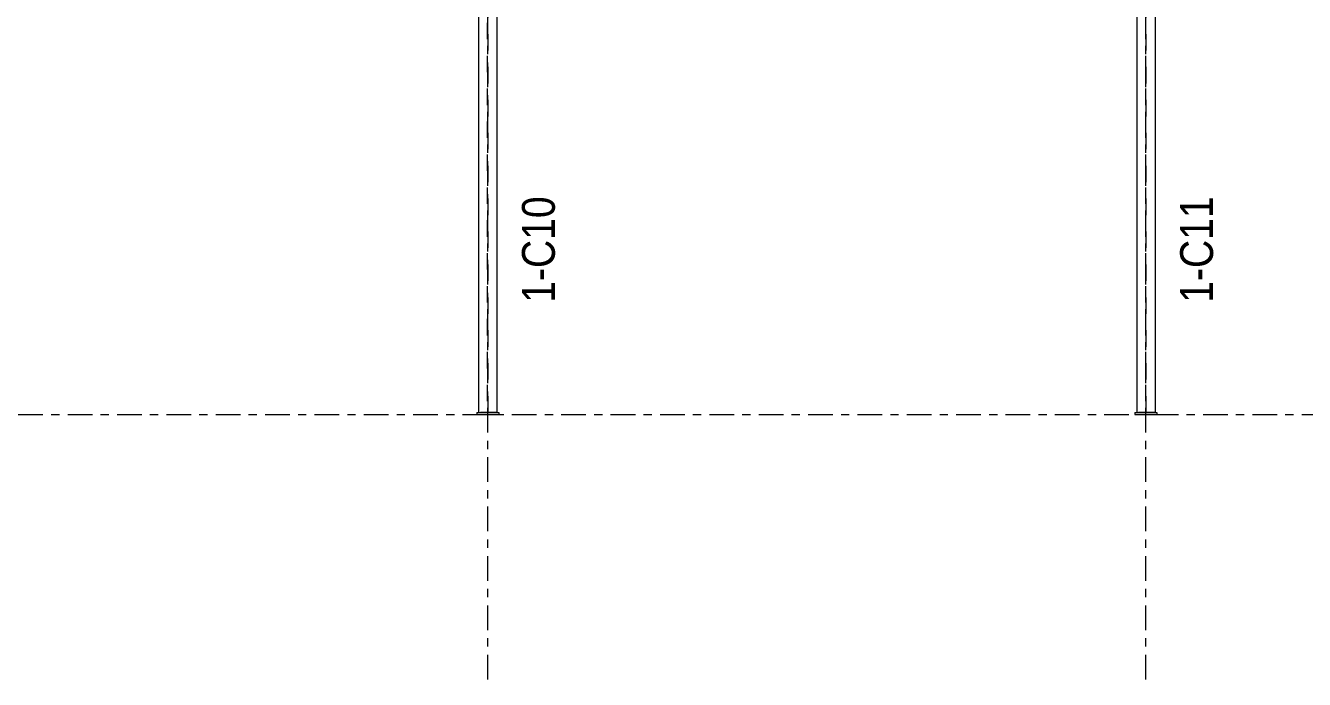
# Model space of a CAD drawing. Header units: millimetres. Extents: x -49 to 1122, y -181 to 639.
# Drawn here: x 206.9 to 362.3, y -10 to 69.5 of the extents above; entities that cross this region are included whole.
import ezdxf

# ---------------------------------------------------------------- set-up
doc = ezdxf.new("R2010")
doc.units = ezdxf.units.MM
for name, pattern in [('XKITLINE00', [0]), ('XKITLINE02', [4, 2, -2]), ('XKITLINE03', [6, 3, -1, 1, -1])]:
    doc.linetypes.add(name, pattern=pattern)
for name, color, linetype, lineweight in [('Part', 2, 'Continuous', 0), ('PartMark', 7, 'Continuous', 0), ('S-grid', 1, 'Continuous', 0)]:
    doc.layers.add(name, color=color, linetype=linetype, lineweight=lineweight)
doc.styles.add('ARIAL', font='ARIAL.TTF')

# ---------------------------------------------------------------- blocks, each defined once
blk = doc.blocks.new('*A435')
at = {"layer": 'S-grid', "color": 1, "linetype": 'XKITLINE03', "lineweight": 0}
blk.add_line((-10, 22.22), (1096.06, 22.22), dxfattribs=at)
blk = doc.blocks.new('*A677')
at = {"layer": 'S-grid', "color": 1, "linetype": 'XKITLINE03', "lineweight": 0}
blk.add_line((343.06, -10), (343.06, 183.61), dxfattribs=at)
at = {"layer": 'S-grid', "color": 3, "style": 'ARIAL', "width": 0.85}
blk.add_text('8', height=3, dxfattribs=at).set_placement((341.94, 184.61))
blk = doc.blocks.new('*A678')
at = {"layer": 'S-grid', "color": 1, "linetype": 'XKITLINE03', "lineweight": 0}
blk.add_line((263.06, -10), (263.06, 183.61), dxfattribs=at)
at = {"layer": 'S-grid', "color": 3, "style": 'ARIAL', "width": 0.85}
blk.add_text('9', height=3, dxfattribs=at).set_placement((261.94, 184.61))
blk = doc.blocks.new('*A679')
at = {"layer": 'Part', "color": 7, "linetype": 'XKITLINE02', "lineweight": 0}
for p, q in [((341.94, 121.94), (341.94, 117.28)), ((341.94, 121.94), (344.17, 121.94)), ((341.94, 121.81), (343, 121.81)), ((343, 121.81), (343, 22.44)), ((343.11, 22.44), (343.11, 121.81)), ((343.11, 121.81), (344.17, 121.81)), ((344.17, 121.94), (344.17, 117.28)), ((341.94, 118.18), (343, 118.18)), ((343.11, 118.18), (344.17, 118.18)), ((341.94, 118.05), (344.17, 118.05)), ((341.94, 83.68), (341.94, 73.59)), ((344.17, 83.68), (344.17, 73.59)), ((344.17, 22.44), (341.94, 22.44))]:
    blk.add_line(p, q, dxfattribs=at)
at = {"layer": 'Part', "color": 2, "linetype": 'XKITLINE00', "lineweight": 0}
for p, q in [((341.94, 117.28), (341.94, 83.68)), ((344.17, 117.28), (344.17, 83.68)), ((341.94, 73.59), (341.94, 22.44)), ((344.17, 73.59), (344.17, 22.44))]:
    blk.add_line(p, q, dxfattribs=at)
blk = doc.blocks.new('*A680')
at = {"layer": 'Part', "color": 7, "linetype": 'XKITLINE02', "lineweight": 0}
for p, q in [((261.94, 121.94), (261.94, 117.28)), ((261.94, 121.94), (264.17, 121.94)), ((261.94, 121.81), (263, 121.81)), ((263, 121.81), (263, 22.44)), ((263.11, 22.44), (263.11, 121.81)), ((263.11, 121.81), (264.17, 121.81)), ((264.17, 121.94), (264.17, 117.28)), ((261.94, 118.18), (263, 118.18)), ((263.11, 118.18), (264.17, 118.18)), ((261.94, 118.05), (264.17, 118.05)), ((261.94, 83.68), (261.94, 73.59)), ((264.17, 83.68), (264.17, 73.59)), ((264.17, 22.44), (261.94, 22.44))]:
    blk.add_line(p, q, dxfattribs=at)
at = {"layer": 'Part', "color": 2, "linetype": 'XKITLINE00', "lineweight": 0}
for p, q in [((261.94, 117.28), (261.94, 83.68)), ((264.17, 117.28), (264.17, 83.68)), ((261.94, 73.59), (261.94, 22.44)), ((264.17, 73.59), (264.17, 22.44))]:
    blk.add_line(p, q, dxfattribs=at)
blk = doc.blocks.new('*A739')
at = {"layer": 'Part', "color": 2, "linetype": 'XKITLINE00', "lineweight": 0}
for p, q in [((261.72, 22.44), (261.72, 22.22)), ((261.72, 22.44), (264.39, 22.44)), ((261.72, 22.22), (264.39, 22.22)), ((264.39, 22.44), (264.39, 22.22))]:
    blk.add_line(p, q, dxfattribs=at)
blk = doc.blocks.new('*A749')
at = {"layer": 'Part', "color": 2, "linetype": 'XKITLINE00', "lineweight": 0}
for p, q in [((341.72, 22.44), (341.72, 22.22)), ((341.72, 22.44), (344.39, 22.44)), ((341.72, 22.22), (344.39, 22.22)), ((344.39, 22.44), (344.39, 22.22))]:
    blk.add_line(p, q, dxfattribs=at)
blk = doc.blocks.new('*A2571')
at = {"layer": 'PartMark', "color": 3, "style": 'ARIAL', "width": 0.85}
blk.add_text('1-C11', height=4, rotation=90.0002, dxfattribs=at).set_placement((351.22, 35.78))
blk = doc.blocks.new('*A2572')
at = {"layer": 'PartMark', "color": 3, "style": 'ARIAL', "width": 0.85}
blk.add_text('1-C10', height=4, rotation=90.0002, dxfattribs=at).set_placement((271.22, 35.78))

msp = doc.modelspace()

# ---------------------------------------------------------------- block references
at = {"lineweight": 0}
for name in ['*A678', '*A677', '*A680', '*A679', '*A2572', '*A2571', '*A435', '*A739', '*A749']:
    msp.add_blockref(name, (0, 0), dxfattribs=at)

doc.saveas('drawing.dxf')
